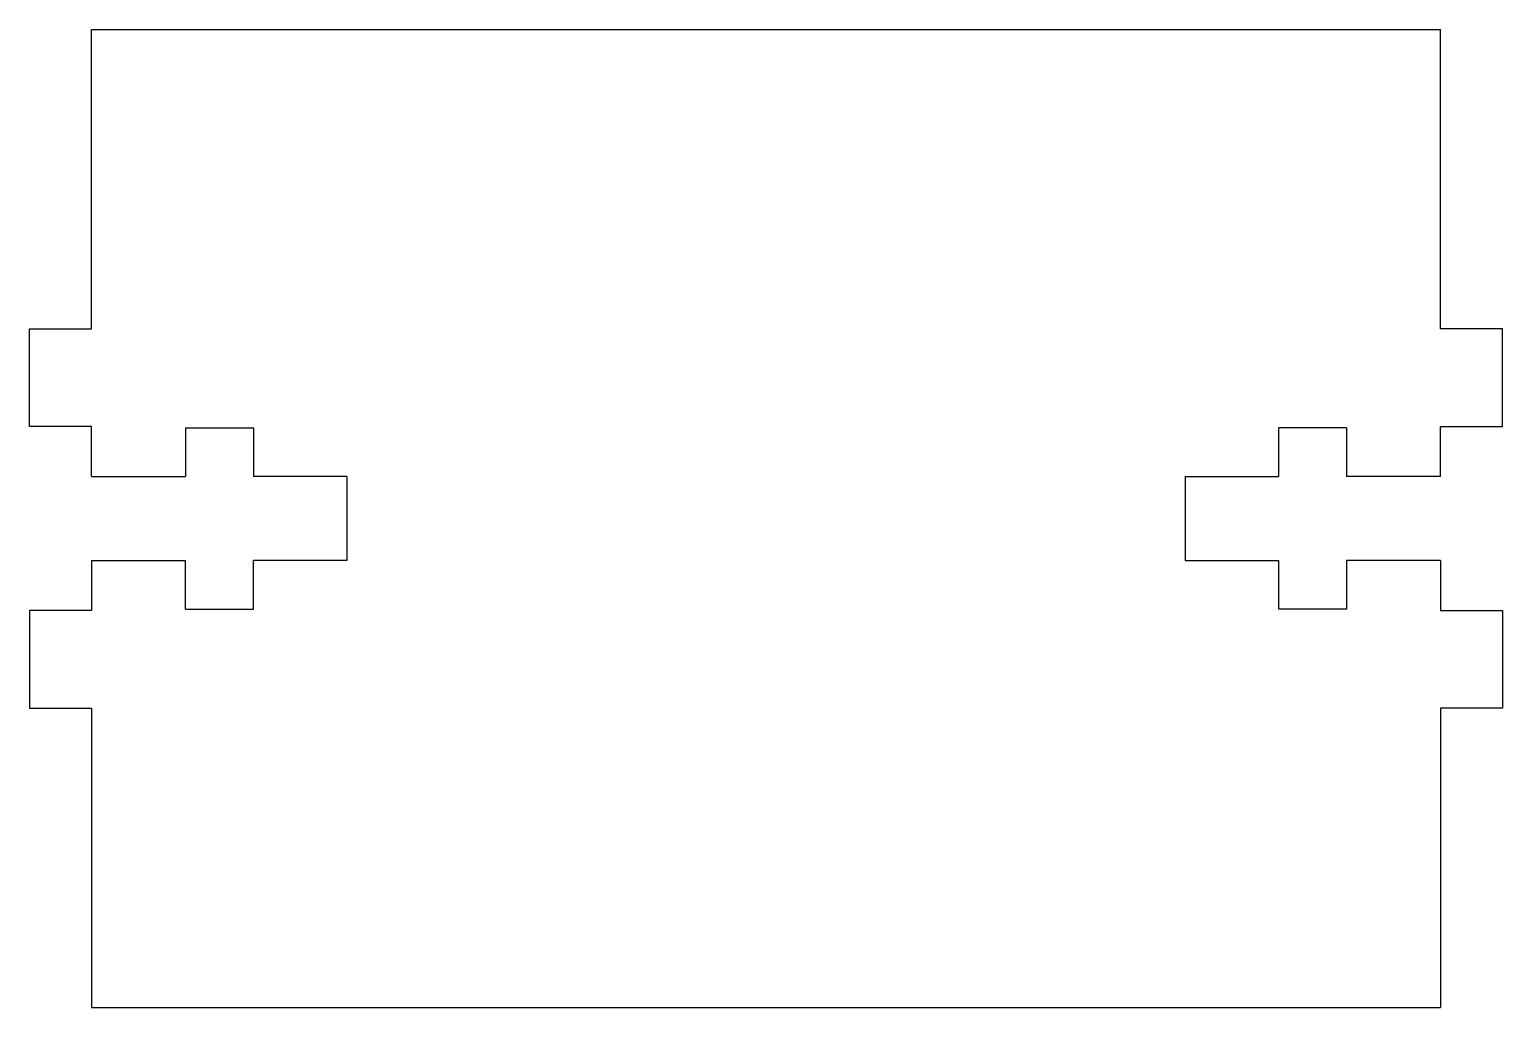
# Model space of a CAD drawing. Extents: x -37.7 to 37.7, y -25 to 25.
import ezdxf

# ---------------------------------------------------------------- set-up
doc = ezdxf.new("R2010")
doc.units = 0
doc.header["$MEASUREMENT"] = 0
doc.layers.add('VISIBLE', color=7, linetype='CONTINUOUS')

msp = doc.modelspace()

# ---------------------------------------------------------------- linework, layer by layer
at = {"layer": 'VISIBLE'}
for p, q in [((-34.5, 9.7), (-34.5, 25)), ((-34.5, 25), (34.5, 25)), ((34.5, 9.7), (34.5, 25)), ((-37.675, 9.7), (-34.5, 9.7)), ((-37.675, 4.7), (-37.675, 9.7)), ((37.675, 9.7), (34.5, 9.7)), ((37.675, 4.7), (37.675, 9.7)), ((-34.5, 4.7), (-37.675, 4.7)), ((-34.5, 2.153), (-34.5, 4.7)), ((-29.691, 4.642), (-29.691, 2.153)), ((-29.691, 4.642), (-26.211, 4.642)), ((-26.211, 4.642), (-26.211, 2.153)), ((26.211, 4.642), (26.211, 2.153)), ((29.691, 4.642), (26.211, 4.642)), ((29.691, 4.642), (29.691, 2.153)), ((34.5, 4.7), (37.675, 4.7)), ((34.5, 2.153), (34.5, 4.7)), ((-34.5, 2.153), (-29.691, 2.153)), ((-21.436, 2.153), (-26.211, 2.153)), ((-21.436, 2.153), (-21.436, -2.153)), ((21.436, 2.153), (21.436, -2.153)), ((21.436, 2.153), (26.211, 2.153)), ((34.5, 2.153), (29.691, 2.153)), ((-34.5, -2.153), (-29.691, -2.153)), ((-34.5, -2.153), (-34.5, -4.7)), ((-29.691, -4.642), (-29.691, -2.153)), ((-21.436, -2.153), (-26.211, -2.153)), ((-26.211, -4.642), (-26.211, -2.153)), ((21.436, -2.153), (26.211, -2.153)), ((26.211, -2.153), (26.211, -4.642)), ((29.691, -2.153), (29.691, -4.642)), ((34.5, -2.153), (29.691, -2.153)), ((34.5, -2.153), (34.5, -4.7)), ((-37.675, -4.7), (-37.675, -9.7)), ((-34.5, -4.7), (-37.675, -4.7)), ((-29.691, -4.642), (-26.211, -4.642)), ((29.691, -4.642), (26.211, -4.642)), ((34.5, -4.7), (37.675, -4.7)), ((37.675, -4.7), (37.675, -9.7)), ((-37.675, -9.7), (-34.5, -9.7)), ((-34.5, -9.7), (-34.5, -25)), ((34.5, -9.7), (34.5, -25)), ((37.675, -9.7), (34.5, -9.7)), ((-34.5, -25), (34.5, -25))]:
    msp.add_line(p, q, dxfattribs=at)

doc.saveas('drawing.dxf')
